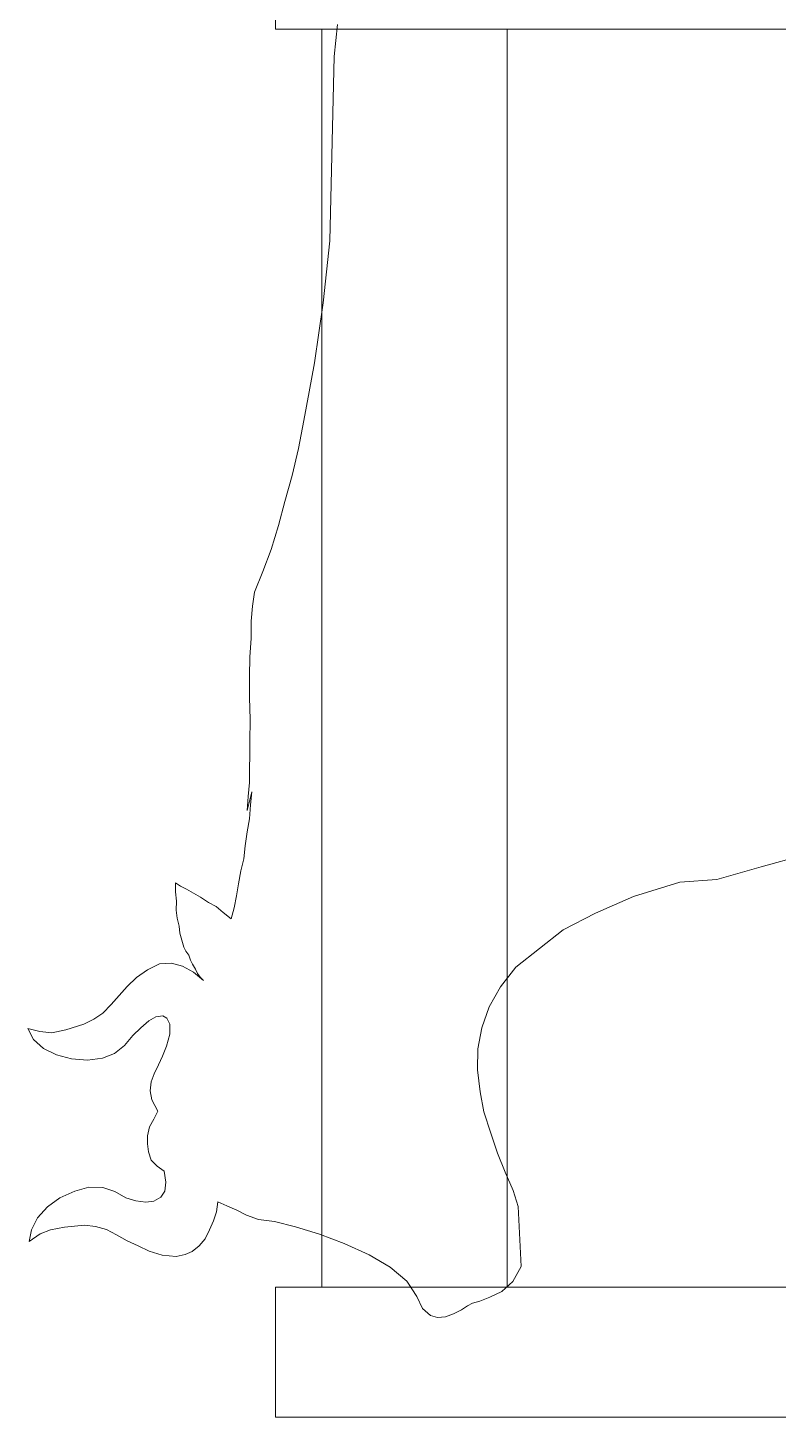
# Model space of a CAD drawing. Header units: millimetres. Extents: x 73 to 57768, y -40361 to 10065.
# Drawn here: x 16635.8 to 16716.7, y 3220.7 to 3370.4 of the extents above; entities that cross this region are included whole.
import ezdxf

# ---------------------------------------------------------------- set-up
doc = ezdxf.new("R2010")
doc.units = ezdxf.units.MM
doc.layers.add('pogled', color=7, linetype='Continuous', lineweight=5, true_color=0x8db1c3)

msp = doc.modelspace()

# ---------------------------------------------------------------- linework, layer by layer
at = {"layer": 'pogled'}
for p, q in [((16669.178, 3370.704), (16668.813, 3367.257)), ((16669.178, 3370.704), (16668.813, 3367.257)), ((16669.178, 3370.704), (16668.813, 3367.257)), ((16669.178, 3370.704), (16668.813, 3367.257)), ((16668.813, 3367.257), (16668.361, 3347.418)), ((16668.813, 3367.257), (16668.361, 3347.418)), ((16668.813, 3367.257), (16668.361, 3347.418)), ((16668.813, 3367.257), (16668.361, 3347.418)), ((16668.361, 3347.418), (16667.997, 3344.079)), ((16668.361, 3347.418), (16667.997, 3344.079)), ((16668.361, 3347.418), (16667.997, 3344.079)), ((16668.361, 3347.418), (16667.997, 3344.079)), ((16667.997, 3344.079), (16667.634, 3340.74)), ((16667.997, 3344.079), (16667.634, 3340.74)), ((16667.997, 3344.079), (16667.634, 3340.74)), ((16667.997, 3344.079), (16667.634, 3340.74)), ((16667.634, 3340.74), (16667.164, 3337.51)), ((16667.634, 3340.74), (16667.164, 3337.51)), ((16667.634, 3340.74), (16667.164, 3337.51)), ((16667.634, 3340.74), (16667.164, 3337.51)), ((16667.164, 3337.51), (16666.694, 3334.28)), ((16667.164, 3337.51), (16666.694, 3334.28)), ((16667.164, 3337.51), (16666.694, 3334.28)), ((16667.164, 3337.51), (16666.694, 3334.28)), ((16666.694, 3334.28), (16666.117, 3331.159)), ((16666.694, 3334.28), (16666.117, 3331.159)), ((16666.694, 3334.28), (16666.117, 3331.159)), ((16666.694, 3334.28), (16666.117, 3331.159)), ((16666.117, 3331.159), (16665.541, 3328.039)), ((16666.117, 3331.159), (16665.541, 3328.039)), ((16666.117, 3331.159), (16665.541, 3328.039)), ((16666.117, 3331.159), (16665.541, 3328.039)), ((16665.541, 3328.039), (16664.965, 3325.026)), ((16665.541, 3328.039), (16664.965, 3325.026)), ((16665.541, 3328.039), (16664.965, 3325.026)), ((16665.541, 3328.039), (16664.965, 3325.026)), ((16664.965, 3325.026), (16664.283, 3322.122)), ((16664.965, 3325.026), (16664.283, 3322.122)), ((16664.965, 3325.026), (16664.283, 3322.122)), ((16664.965, 3325.026), (16664.283, 3322.122)), ((16664.283, 3322.122), (16663.495, 3319.327)), ((16664.283, 3322.122), (16663.495, 3319.327)), ((16664.283, 3322.122), (16663.495, 3319.327)), ((16664.283, 3322.122), (16663.495, 3319.327)), ((16663.495, 3319.327), (16662.817, 3316.747)), ((16663.495, 3319.327), (16662.817, 3316.747)), ((16663.495, 3319.327), (16662.817, 3316.747)), ((16663.495, 3319.327), (16662.817, 3316.747)), ((16662.817, 3316.747), (16662.031, 3314.168)), ((16662.817, 3316.747), (16662.031, 3314.168)), ((16662.817, 3316.747), (16662.031, 3314.168)), ((16662.817, 3316.747), (16662.031, 3314.168)), ((16662.031, 3314.168), (16661.14, 3311.806)), ((16662.031, 3314.168), (16661.14, 3311.806)), ((16662.031, 3314.168), (16661.14, 3311.806)), ((16662.031, 3314.168), (16661.14, 3311.806)), ((16661.14, 3311.806), (16660.251, 3309.551)), ((16661.14, 3311.806), (16660.251, 3309.551)), ((16661.14, 3311.806), (16660.251, 3309.551)), ((16661.14, 3311.806), (16660.251, 3309.551)), ((16660.251, 3309.551), (16660.017, 3308.044)), ((16660.251, 3309.551), (16660.017, 3308.044)), ((16660.251, 3309.551), (16660.017, 3308.044)), ((16660.251, 3309.551), (16660.017, 3308.044)), ((16660.017, 3308.044), (16659.89, 3306.428)), ((16660.017, 3308.044), (16659.89, 3306.428)), ((16660.017, 3308.044), (16659.89, 3306.428)), ((16660.017, 3308.044), (16659.89, 3306.428)), ((16659.89, 3306.428), (16659.868, 3304.595)), ((16659.89, 3306.428), (16659.868, 3304.595)), ((16659.89, 3306.428), (16659.868, 3304.595)), ((16659.89, 3306.428), (16659.868, 3304.595)), ((16659.868, 3304.595), (16659.735, 3302.547)), ((16659.868, 3304.595), (16659.735, 3302.547)), ((16659.868, 3304.595), (16659.735, 3302.547)), ((16659.868, 3304.595), (16659.735, 3302.547)), ((16659.735, 3302.547), (16659.711, 3300.498)), ((16659.735, 3302.547), (16659.711, 3300.498)), ((16659.735, 3302.547), (16659.711, 3300.498)), ((16659.735, 3302.547), (16659.711, 3300.498)), ((16659.711, 3300.498), (16659.684, 3298.234)), ((16659.711, 3300.498), (16659.684, 3298.234)), ((16659.711, 3300.498), (16659.684, 3298.234)), ((16659.711, 3300.498), (16659.684, 3298.234)), ((16659.684, 3298.234), (16659.763, 3295.86)), ((16659.684, 3298.234), (16659.763, 3295.86)), ((16659.684, 3298.234), (16659.763, 3295.86)), ((16659.684, 3298.234), (16659.763, 3295.86)), ((16659.763, 3295.86), (16659.735, 3293.488)), ((16659.763, 3295.86), (16659.735, 3293.488)), ((16659.763, 3295.86), (16659.735, 3293.488)), ((16659.763, 3295.86), (16659.735, 3293.488)), ((16659.735, 3293.488), (16659.717, 3291.978)), ((16659.735, 3293.488), (16659.717, 3291.978)), ((16659.735, 3293.488), (16659.717, 3291.978)), ((16659.735, 3293.488), (16659.717, 3291.978)), ((16659.717, 3291.978), (16659.7, 3290.576)), ((16659.717, 3291.978), (16659.7, 3290.576)), ((16659.717, 3291.978), (16659.7, 3290.576)), ((16659.717, 3291.978), (16659.7, 3290.576)), ((16659.7, 3290.576), (16659.682, 3289.067)), ((16659.7, 3290.576), (16659.682, 3289.067)), ((16659.7, 3290.576), (16659.682, 3289.067)), ((16659.7, 3290.576), (16659.682, 3289.067)), ((16659.682, 3289.067), (16659.556, 3287.558)), ((16659.682, 3289.067), (16659.556, 3287.558)), ((16659.682, 3289.067), (16659.556, 3287.558)), ((16659.682, 3289.067), (16659.556, 3287.558)), ((16659.43, 3286.05), (16659.934, 3288.06)), ((16659.43, 3286.05), (16659.934, 3288.06)), ((16659.43, 3286.05), (16659.934, 3288.06)), ((16659.43, 3286.05), (16659.934, 3288.06)), ((16659.556, 3287.558), (16659.43, 3286.05)), ((16659.556, 3287.558), (16659.43, 3286.05)), ((16659.556, 3287.558), (16659.43, 3286.05)), ((16659.556, 3287.558), (16659.43, 3286.05)), ((16659.934, 3288.06), (16659.809, 3286.66)), ((16659.934, 3288.06), (16659.809, 3286.66)), ((16659.934, 3288.06), (16659.809, 3286.66)), ((16659.934, 3288.06), (16659.809, 3286.66)), ((16659.809, 3286.66), (16659.683, 3285.151)), ((16659.809, 3286.66), (16659.683, 3285.151)), ((16659.809, 3286.66), (16659.683, 3285.151)), ((16659.809, 3286.66), (16659.683, 3285.151)), ((16659.683, 3285.151), (16659.451, 3283.752)), ((16659.683, 3285.151), (16659.451, 3283.752)), ((16659.683, 3285.151), (16659.451, 3283.752)), ((16659.683, 3285.151), (16659.451, 3283.752)), ((16659.451, 3283.752), (16659.217, 3282.245)), ((16659.451, 3283.752), (16659.217, 3282.245)), ((16659.451, 3283.752), (16659.217, 3282.245)), ((16659.451, 3283.752), (16659.217, 3282.245)), ((16659.092, 3280.844), (16658.753, 3279.554)), ((16659.092, 3280.844), (16658.753, 3279.554)), ((16659.092, 3280.844), (16658.753, 3279.554)), ((16659.092, 3280.844), (16658.753, 3279.554)), ((16659.217, 3282.245), (16659.092, 3280.844)), ((16659.217, 3282.245), (16659.092, 3280.844)), ((16659.217, 3282.245), (16659.092, 3280.844)), ((16659.217, 3282.245), (16659.092, 3280.844)), ((16714.853, 3279.973), (16719.29, 3281.214)), ((16714.853, 3279.973), (16719.29, 3281.214)), ((16714.853, 3279.973), (16719.29, 3281.214)), ((16714.853, 3279.973), (16719.29, 3281.214)), ((16658.753, 3279.554), (16658.521, 3278.155)), ((16658.753, 3279.554), (16658.521, 3278.155)), ((16658.753, 3279.554), (16658.521, 3278.155)), ((16658.753, 3279.554), (16658.521, 3278.155)), ((16710.092, 3278.628), (16714.853, 3279.973)), ((16710.092, 3278.628), (16714.853, 3279.973)), ((16710.092, 3278.628), (16714.853, 3279.973)), ((16710.092, 3278.628), (16714.853, 3279.973)), ((16651.727, 3278.236), (16651.716, 3277.265)), ((16651.727, 3278.236), (16651.716, 3277.265)), ((16651.727, 3278.236), (16651.716, 3277.265)), ((16651.727, 3278.236), (16651.716, 3277.265)), ((16652.263, 3277.906), (16651.727, 3278.236)), ((16652.263, 3277.906), (16651.727, 3278.236)), ((16652.263, 3277.906), (16651.727, 3278.236)), ((16652.263, 3277.906), (16651.727, 3278.236)), ((16652.906, 3277.575), (16652.263, 3277.906)), ((16652.906, 3277.575), (16652.263, 3277.906)), ((16652.906, 3277.575), (16652.263, 3277.906)), ((16652.906, 3277.575), (16652.263, 3277.906)), ((16658.521, 3278.155), (16658.29, 3276.863)), ((16658.521, 3278.155), (16658.29, 3276.863)), ((16658.521, 3278.155), (16658.29, 3276.863)), ((16658.521, 3278.155), (16658.29, 3276.863)), ((16701.106, 3276.783), (16706.085, 3278.341)), ((16701.106, 3276.783), (16706.085, 3278.341)), ((16701.106, 3276.783), (16706.085, 3278.341)), ((16701.106, 3276.783), (16706.085, 3278.341)), ((16706.085, 3278.341), (16710.092, 3278.628)), ((16706.085, 3278.341), (16710.092, 3278.628)), ((16706.085, 3278.341), (16710.092, 3278.628)), ((16706.085, 3278.341), (16710.092, 3278.628)), ((16651.716, 3277.265), (16651.812, 3276.294)), ((16651.716, 3277.265), (16651.812, 3276.294)), ((16651.716, 3277.265), (16651.812, 3276.294)), ((16651.716, 3277.265), (16651.812, 3276.294)), ((16653.656, 3277.134), (16652.906, 3277.575)), ((16653.656, 3277.134), (16652.906, 3277.575)), ((16653.656, 3277.134), (16652.906, 3277.575)), ((16653.656, 3277.134), (16652.906, 3277.575)), ((16654.405, 3276.694), (16653.656, 3277.134)), ((16654.405, 3276.694), (16653.656, 3277.134)), ((16654.405, 3276.694), (16653.656, 3277.134)), ((16654.405, 3276.694), (16653.656, 3277.134)), ((16655.261, 3276.144), (16654.405, 3276.694)), ((16655.261, 3276.144), (16654.405, 3276.694)), ((16655.261, 3276.144), (16654.405, 3276.694)), ((16655.261, 3276.144), (16654.405, 3276.694)), ((16658.29, 3276.863), (16658.059, 3275.572)), ((16658.29, 3276.863), (16658.059, 3275.572)), ((16658.29, 3276.863), (16658.059, 3275.572)), ((16658.29, 3276.863), (16658.059, 3275.572)), ((16696.986, 3274.999), (16701.106, 3276.783)), ((16696.986, 3274.999), (16701.106, 3276.783)), ((16696.986, 3274.999), (16701.106, 3276.783)), ((16696.986, 3274.999), (16701.106, 3276.783)), ((16651.812, 3276.294), (16651.8, 3275.323)), ((16651.812, 3276.294), (16651.8, 3275.323)), ((16651.812, 3276.294), (16651.8, 3275.323)), ((16651.812, 3276.294), (16651.8, 3275.323)), ((16651.8, 3275.323), (16651.898, 3274.459)), ((16651.8, 3275.323), (16651.898, 3274.459)), ((16651.8, 3275.323), (16651.898, 3274.459)), ((16651.8, 3275.323), (16651.898, 3274.459)), ((16656.119, 3275.703), (16655.261, 3276.144)), ((16656.119, 3275.703), (16655.261, 3276.144)), ((16656.119, 3275.703), (16655.261, 3276.144)), ((16656.119, 3275.703), (16655.261, 3276.144)), ((16656.866, 3275.047), (16656.119, 3275.703)), ((16656.866, 3275.047), (16656.119, 3275.703)), ((16656.866, 3275.047), (16656.119, 3275.703)), ((16656.866, 3275.047), (16656.119, 3275.703)), ((16657.721, 3274.389), (16656.866, 3275.047)), ((16657.721, 3274.389), (16656.866, 3275.047)), ((16657.721, 3274.389), (16656.866, 3275.047)), ((16657.721, 3274.389), (16656.866, 3275.047)), ((16658.059, 3275.572), (16657.721, 3274.389)), ((16658.059, 3275.572), (16657.721, 3274.389)), ((16658.059, 3275.572), (16657.721, 3274.389)), ((16658.059, 3275.572), (16657.721, 3274.389)), ((16693.513, 3273.207), (16696.986, 3274.999)), ((16693.513, 3273.207), (16696.986, 3274.999)), ((16693.513, 3273.207), (16696.986, 3274.999)), ((16693.513, 3273.207), (16696.986, 3274.999)), ((16651.898, 3274.459), (16652.103, 3273.594)), ((16651.898, 3274.459), (16652.103, 3273.594)), ((16651.898, 3274.459), (16652.103, 3273.594)), ((16651.898, 3274.459), (16652.103, 3273.594)), ((16652.103, 3273.594), (16652.202, 3272.838)), ((16652.103, 3273.594), (16652.202, 3272.838)), ((16652.103, 3273.594), (16652.202, 3272.838)), ((16652.103, 3273.594), (16652.202, 3272.838)), ((16652.202, 3272.838), (16652.409, 3272.08)), ((16652.202, 3272.838), (16652.409, 3272.08)), ((16652.202, 3272.838), (16652.409, 3272.08)), ((16652.202, 3272.838), (16652.409, 3272.08)), ((16652.409, 3272.08), (16652.615, 3271.323)), ((16652.409, 3272.08), (16652.615, 3271.323)), ((16652.409, 3272.08), (16652.615, 3271.323)), ((16652.409, 3272.08), (16652.615, 3271.323)), ((16693.513, 3273.207), (16688.396, 3269.17)), ((16693.513, 3273.207), (16688.396, 3269.17)), ((16693.513, 3273.207), (16688.396, 3269.17)), ((16693.513, 3273.207), (16688.396, 3269.17)), ((16652.615, 3271.323), (16652.826, 3270.889)), ((16652.615, 3271.323), (16652.826, 3270.889)), ((16652.615, 3271.323), (16652.826, 3270.889)), ((16652.615, 3271.323), (16652.826, 3270.889)), ((16652.826, 3270.889), (16653.144, 3270.454)), ((16652.826, 3270.889), (16653.144, 3270.454)), ((16652.826, 3270.889), (16653.144, 3270.454)), ((16652.826, 3270.889), (16653.144, 3270.454)), ((16653.144, 3270.454), (16653.354, 3269.912)), ((16653.144, 3270.454), (16653.354, 3269.912)), ((16653.144, 3270.454), (16653.354, 3269.912)), ((16653.144, 3270.454), (16653.354, 3269.912)), ((16648.704, 3268.889), (16647.507, 3268.041)), ((16648.704, 3268.889), (16647.507, 3268.041)), ((16648.704, 3268.889), (16647.507, 3268.041)), ((16648.704, 3268.889), (16647.507, 3268.041)), ((16650.005, 3269.521), (16648.704, 3268.889)), ((16650.005, 3269.521), (16648.704, 3268.889)), ((16650.005, 3269.521), (16648.704, 3268.889)), ((16650.005, 3269.521), (16648.704, 3268.889)), ((16651.301, 3269.613), (16650.005, 3269.521)), ((16651.301, 3269.613), (16650.005, 3269.521)), ((16651.301, 3269.613), (16650.005, 3269.521)), ((16651.301, 3269.613), (16650.005, 3269.521)), ((16652.483, 3269.275), (16651.301, 3269.613)), ((16652.483, 3269.275), (16651.301, 3269.613)), ((16652.483, 3269.275), (16651.301, 3269.613)), ((16652.483, 3269.275), (16651.301, 3269.613)), ((16653.662, 3268.614), (16652.483, 3269.275)), ((16653.662, 3268.614), (16652.483, 3269.275)), ((16653.662, 3268.614), (16652.483, 3269.275)), ((16653.662, 3268.614), (16652.483, 3269.275)), ((16653.354, 3269.912), (16653.564, 3269.478)), ((16653.354, 3269.912), (16653.564, 3269.478)), ((16653.354, 3269.912), (16653.564, 3269.478)), ((16653.354, 3269.912), (16653.564, 3269.478)), ((16653.564, 3269.478), (16653.881, 3268.935)), ((16653.564, 3269.478), (16653.881, 3268.935)), ((16653.564, 3269.478), (16653.881, 3268.935)), ((16653.564, 3269.478), (16653.881, 3268.935)), ((16653.881, 3268.935), (16654.092, 3268.501)), ((16653.881, 3268.935), (16654.092, 3268.501)), ((16653.881, 3268.935), (16654.092, 3268.501)), ((16653.881, 3268.935), (16654.092, 3268.501)), ((16686.753, 3267.032), (16688.396, 3269.17)), ((16686.753, 3267.032), (16688.396, 3269.17)), ((16686.753, 3267.032), (16688.396, 3269.17)), ((16686.753, 3267.032), (16688.396, 3269.17)), ((16647.507, 3268.041), (16646.525, 3267.082)), ((16647.507, 3268.041), (16646.525, 3267.082)), ((16647.507, 3268.041), (16646.525, 3267.082)), ((16647.507, 3268.041), (16646.525, 3267.082)), ((16654.73, 3267.738), (16653.662, 3268.614)), ((16654.73, 3267.738), (16653.662, 3268.614)), ((16654.73, 3267.738), (16653.662, 3268.614)), ((16654.73, 3267.738), (16653.662, 3268.614)), ((16654.092, 3268.501), (16654.41, 3268.066)), ((16654.092, 3268.501), (16654.41, 3268.066)), ((16654.092, 3268.501), (16654.41, 3268.066)), ((16654.092, 3268.501), (16654.41, 3268.066)), ((16654.41, 3268.066), (16654.73, 3267.738)), ((16654.41, 3268.066), (16654.73, 3267.738)), ((16654.41, 3268.066), (16654.73, 3267.738)), ((16654.41, 3268.066), (16654.73, 3267.738)), ((16645.651, 3266.121), (16644.777, 3265.161)), ((16645.651, 3266.121), (16644.777, 3265.161)), ((16645.651, 3266.121), (16644.777, 3265.161)), ((16645.651, 3266.121), (16644.777, 3265.161)), ((16646.525, 3267.082), (16645.651, 3266.121)), ((16646.525, 3267.082), (16645.651, 3266.121)), ((16646.525, 3267.082), (16645.651, 3266.121)), ((16646.525, 3267.082), (16645.651, 3266.121)), ((16685.541, 3264.89), (16686.753, 3267.032)), ((16685.541, 3264.89), (16686.753, 3267.032)), ((16685.541, 3264.89), (16686.753, 3267.032)), ((16685.541, 3264.89), (16686.753, 3267.032)), ((16644.777, 3265.161), (16643.902, 3264.201)), ((16644.777, 3265.161), (16643.902, 3264.201)), ((16644.777, 3265.161), (16643.902, 3264.201)), ((16644.777, 3265.161), (16643.902, 3264.201)), ((16684.759, 3262.634), (16685.541, 3264.89)), ((16684.759, 3262.634), (16685.541, 3264.89)), ((16684.759, 3262.634), (16685.541, 3264.89)), ((16684.759, 3262.634), (16685.541, 3264.89)), ((16641.839, 3263.039), (16639.89, 3262.415)), ((16641.839, 3263.039), (16639.89, 3262.415)), ((16641.839, 3263.039), (16639.89, 3262.415)), ((16641.839, 3263.039), (16639.89, 3262.415)), ((16642.924, 3263.566), (16641.839, 3263.039)), ((16642.924, 3263.566), (16641.839, 3263.039)), ((16642.924, 3263.566), (16641.839, 3263.039)), ((16642.924, 3263.566), (16641.839, 3263.039)), ((16643.902, 3264.201), (16642.924, 3263.566)), ((16643.902, 3264.201), (16642.924, 3263.566)), ((16643.902, 3264.201), (16642.924, 3263.566)), ((16643.902, 3264.201), (16642.924, 3263.566)), ((16647.982, 3262.642), (16648.854, 3263.387)), ((16647.982, 3262.642), (16648.854, 3263.387)), ((16647.982, 3262.642), (16648.854, 3263.387)), ((16647.982, 3262.642), (16648.854, 3263.387)), ((16648.854, 3263.387), (16649.614, 3263.809)), ((16648.854, 3263.387), (16649.614, 3263.809)), ((16648.854, 3263.387), (16649.614, 3263.809)), ((16648.854, 3263.387), (16649.614, 3263.809)), ((16649.614, 3263.809), (16650.37, 3263.908)), ((16649.614, 3263.809), (16650.37, 3263.908)), ((16649.614, 3263.809), (16650.37, 3263.908)), ((16649.614, 3263.809), (16650.37, 3263.908)), ((16650.37, 3263.908), (16650.799, 3263.687)), ((16650.37, 3263.908), (16650.799, 3263.687)), ((16650.37, 3263.908), (16650.799, 3263.687)), ((16650.37, 3263.908), (16650.799, 3263.687)), ((16650.799, 3263.687), (16651.114, 3263.036)), ((16650.799, 3263.687), (16651.114, 3263.036)), ((16650.799, 3263.687), (16651.114, 3263.036)), ((16650.799, 3263.687), (16651.114, 3263.036)), ((16651.114, 3263.036), (16651.101, 3261.958)), ((16651.114, 3263.036), (16651.101, 3261.958)), ((16651.114, 3263.036), (16651.101, 3261.958)), ((16651.114, 3263.036), (16651.101, 3261.958)), ((16637.084, 3262.233), (16635.794, 3262.572)), ((16635.794, 3262.572), (16636.427, 3261.378)), ((16635.794, 3262.572), (16636.427, 3261.378)), ((16637.084, 3262.233), (16635.794, 3262.572)), ((16637.084, 3262.233), (16635.794, 3262.572)), ((16635.794, 3262.572), (16636.427, 3261.378)), ((16635.794, 3262.572), (16636.427, 3261.378)), ((16637.084, 3262.233), (16635.794, 3262.572)), ((16636.427, 3261.378), (16637.494, 3260.395)), ((16636.427, 3261.378), (16637.494, 3260.395)), ((16636.427, 3261.378), (16637.494, 3260.395)), ((16636.427, 3261.378), (16637.494, 3260.395)), ((16638.377, 3262.11), (16637.084, 3262.233)), ((16638.377, 3262.11), (16637.084, 3262.233)), ((16638.377, 3262.11), (16637.084, 3262.233)), ((16638.377, 3262.11), (16637.084, 3262.233)), ((16639.89, 3262.415), (16638.377, 3262.11)), ((16639.89, 3262.415), (16638.377, 3262.11)), ((16639.89, 3262.415), (16638.377, 3262.11)), ((16639.89, 3262.415), (16638.377, 3262.11)), ((16646.233, 3260.722), (16647.109, 3261.79)), ((16646.233, 3260.722), (16647.109, 3261.79)), ((16646.233, 3260.722), (16647.109, 3261.79)), ((16646.233, 3260.722), (16647.109, 3261.79)), ((16647.109, 3261.79), (16647.982, 3262.642)), ((16647.109, 3261.79), (16647.982, 3262.642)), ((16647.109, 3261.79), (16647.982, 3262.642)), ((16647.109, 3261.79), (16647.982, 3262.642)), ((16651.101, 3261.958), (16650.762, 3260.668)), ((16651.101, 3261.958), (16650.762, 3260.668)), ((16651.101, 3261.958), (16650.762, 3260.668)), ((16651.101, 3261.958), (16650.762, 3260.668)), ((16684.301, 3260.375), (16684.759, 3262.634)), ((16684.301, 3260.375), (16684.759, 3262.634)), ((16684.301, 3260.375), (16684.759, 3262.634)), ((16684.301, 3260.375), (16684.759, 3262.634)), ((16637.494, 3260.395), (16638.888, 3259.731)), ((16637.494, 3260.395), (16638.888, 3259.731)), ((16637.494, 3260.395), (16638.888, 3259.731)), ((16637.494, 3260.395), (16638.888, 3259.731)), ((16643.844, 3259.348), (16645.145, 3259.872)), ((16643.844, 3259.348), (16645.145, 3259.872)), ((16643.844, 3259.348), (16645.145, 3259.872)), ((16643.844, 3259.348), (16645.145, 3259.872)), ((16645.145, 3259.872), (16646.233, 3260.722)), ((16645.145, 3259.872), (16646.233, 3260.722)), ((16645.145, 3259.872), (16646.233, 3260.722)), ((16645.145, 3259.872), (16646.233, 3260.722)), ((16650.762, 3260.668), (16650.318, 3259.595)), ((16650.762, 3260.668), (16650.318, 3259.595)), ((16650.762, 3260.668), (16650.318, 3259.595)), ((16650.762, 3260.668), (16650.318, 3259.595)), ((16684.273, 3258.11), (16684.301, 3260.375)), ((16684.273, 3258.11), (16684.301, 3260.375)), ((16684.273, 3258.11), (16684.301, 3260.375)), ((16684.273, 3258.11), (16684.301, 3260.375)), ((16638.888, 3259.731), (16640.5, 3259.281)), ((16638.888, 3259.731), (16640.5, 3259.281)), ((16638.888, 3259.731), (16640.5, 3259.281)), ((16638.888, 3259.731), (16640.5, 3259.281)), ((16640.5, 3259.281), (16642.224, 3259.152)), ((16640.5, 3259.281), (16642.224, 3259.152)), ((16640.5, 3259.281), (16642.224, 3259.152)), ((16640.5, 3259.281), (16642.224, 3259.152)), ((16642.224, 3259.152), (16643.844, 3259.348)), ((16642.224, 3259.152), (16643.844, 3259.348)), ((16642.224, 3259.152), (16643.844, 3259.348)), ((16642.224, 3259.152), (16643.844, 3259.348)), ((16649.875, 3258.629), (16649.432, 3257.664)), ((16649.875, 3258.629), (16649.432, 3257.664)), ((16649.875, 3258.629), (16649.432, 3257.664)), ((16649.875, 3258.629), (16649.432, 3257.664)), ((16650.318, 3259.595), (16649.875, 3258.629)), ((16650.318, 3259.595), (16649.875, 3258.629)), ((16650.318, 3259.595), (16649.875, 3258.629)), ((16650.318, 3259.595), (16649.875, 3258.629)), ((16649.432, 3257.664), (16649.099, 3256.805)), ((16649.432, 3257.664), (16649.099, 3256.805)), ((16649.432, 3257.664), (16649.099, 3256.805)), ((16649.432, 3257.664), (16649.099, 3256.805)), ((16684.569, 3255.734), (16684.273, 3258.11)), ((16684.569, 3255.734), (16684.273, 3258.11)), ((16684.569, 3255.734), (16684.273, 3258.11)), ((16684.569, 3255.734), (16684.273, 3258.11)), ((16649.099, 3256.805), (16648.979, 3255.836)), ((16649.099, 3256.805), (16648.979, 3255.836)), ((16649.099, 3256.805), (16648.979, 3255.836)), ((16649.099, 3256.805), (16648.979, 3255.836)), ((16648.979, 3255.836), (16649.183, 3254.863)), ((16648.979, 3255.836), (16649.183, 3254.863)), ((16648.979, 3255.836), (16649.183, 3254.863)), ((16648.979, 3255.836), (16649.183, 3254.863)), ((16684.974, 3253.572), (16684.569, 3255.734)), ((16684.974, 3253.572), (16684.569, 3255.734)), ((16684.974, 3253.572), (16684.569, 3255.734)), ((16684.974, 3253.572), (16684.569, 3255.734)), ((16649.183, 3254.863), (16649.816, 3253.669)), ((16649.183, 3254.863), (16649.816, 3253.669)), ((16649.183, 3254.863), (16649.816, 3253.669)), ((16649.183, 3254.863), (16649.816, 3253.669)), ((16649.374, 3252.811), (16648.933, 3251.954)), ((16649.374, 3252.811), (16648.933, 3251.954)), ((16649.374, 3252.811), (16648.933, 3251.954)), ((16649.374, 3252.811), (16648.933, 3251.954)), ((16649.816, 3253.669), (16649.374, 3252.811)), ((16649.816, 3253.669), (16649.374, 3252.811)), ((16649.816, 3253.669), (16649.374, 3252.811)), ((16649.816, 3253.669), (16649.374, 3252.811)), ((16685.702, 3251.298), (16684.974, 3253.572)), ((16685.702, 3251.298), (16684.974, 3253.572)), ((16685.702, 3251.298), (16684.974, 3253.572)), ((16685.702, 3251.298), (16684.974, 3253.572)), ((16648.705, 3250.986), (16648.695, 3250.123)), ((16648.705, 3250.986), (16648.695, 3250.123)), ((16648.705, 3250.986), (16648.695, 3250.123)), ((16648.705, 3250.986), (16648.695, 3250.123)), ((16648.933, 3251.954), (16648.705, 3250.986)), ((16648.933, 3251.954), (16648.705, 3250.986)), ((16648.933, 3251.954), (16648.705, 3250.986)), ((16648.933, 3251.954), (16648.705, 3250.986)), ((16686.431, 3249.133), (16685.702, 3251.298)), ((16686.431, 3249.133), (16685.702, 3251.298)), ((16686.431, 3249.133), (16685.702, 3251.298)), ((16686.431, 3249.133), (16685.702, 3251.298)), ((16648.695, 3250.123), (16648.793, 3249.259)), ((16648.695, 3250.123), (16648.793, 3249.259)), ((16648.695, 3250.123), (16648.793, 3249.259)), ((16648.695, 3250.123), (16648.793, 3249.259)), ((16648.793, 3249.259), (16649.106, 3248.393)), ((16648.793, 3249.259), (16649.106, 3248.393)), ((16648.793, 3249.259), (16649.106, 3248.393)), ((16648.793, 3249.259), (16649.106, 3248.393)), ((16649.106, 3248.393), (16649.745, 3247.738)), ((16649.106, 3248.393), (16649.745, 3247.738)), ((16649.106, 3248.393), (16649.745, 3247.738)), ((16649.106, 3248.393), (16649.745, 3247.738)), ((16687.269, 3247.074), (16686.431, 3249.133)), ((16687.269, 3247.074), (16686.431, 3249.133)), ((16687.269, 3247.074), (16686.431, 3249.133)), ((16687.269, 3247.074), (16686.431, 3249.133)), ((16649.745, 3247.738), (16650.493, 3247.19)), ((16649.745, 3247.738), (16650.493, 3247.19)), ((16649.745, 3247.738), (16650.493, 3247.19)), ((16649.745, 3247.738), (16650.493, 3247.19)), ((16650.493, 3247.19), (16650.695, 3246.001)), ((16650.493, 3247.19), (16650.695, 3246.001)), ((16650.493, 3247.19), (16650.695, 3246.001)), ((16650.493, 3247.19), (16650.695, 3246.001)), ((16688.109, 3245.122), (16687.269, 3247.074)), ((16688.109, 3245.122), (16687.269, 3247.074)), ((16688.109, 3245.122), (16687.269, 3247.074)), ((16688.109, 3245.122), (16687.269, 3247.074)), ((16640.869, 3245.04), (16639.243, 3244.304)), ((16640.869, 3245.04), (16639.243, 3244.304)), ((16640.869, 3245.04), (16639.243, 3244.304)), ((16640.869, 3245.04), (16639.243, 3244.304)), ((16642.384, 3245.453), (16640.869, 3245.04)), ((16642.384, 3245.453), (16640.869, 3245.04)), ((16642.384, 3245.453), (16640.869, 3245.04)), ((16642.384, 3245.453), (16640.869, 3245.04)), ((16643.894, 3245.435), (16642.384, 3245.453)), ((16643.894, 3245.435), (16642.384, 3245.453)), ((16643.894, 3245.435), (16642.384, 3245.453)), ((16643.894, 3245.435), (16642.384, 3245.453)), ((16645.182, 3244.988), (16643.894, 3245.435)), ((16645.182, 3244.988), (16643.894, 3245.435)), ((16645.182, 3244.988), (16643.894, 3245.435)), ((16645.182, 3244.988), (16643.894, 3245.435)), ((16646.361, 3244.327), (16645.182, 3244.988)), ((16646.361, 3244.327), (16645.182, 3244.988)), ((16646.361, 3244.327), (16645.182, 3244.988)), ((16646.361, 3244.327), (16645.182, 3244.988)), ((16650.576, 3245.032), (16650.136, 3244.39)), ((16650.576, 3245.032), (16650.136, 3244.39)), ((16650.576, 3245.032), (16650.136, 3244.39)), ((16650.576, 3245.032), (16650.136, 3244.39)), ((16650.695, 3246.001), (16650.576, 3245.032)), ((16650.695, 3246.001), (16650.576, 3245.032)), ((16650.695, 3246.001), (16650.576, 3245.032)), ((16650.695, 3246.001), (16650.576, 3245.032)), ((16688.681, 3243.39), (16688.109, 3245.122)), ((16688.681, 3243.39), (16688.109, 3245.122)), ((16688.681, 3243.39), (16688.109, 3245.122)), ((16688.681, 3243.39), (16688.109, 3245.122)), ((16639.243, 3244.304), (16637.937, 3243.349)), ((16639.243, 3244.304), (16637.937, 3243.349)), ((16639.243, 3244.304), (16637.937, 3243.349)), ((16639.243, 3244.304), (16637.937, 3243.349)), ((16647.435, 3243.991), (16646.361, 3244.327)), ((16647.435, 3243.991), (16646.361, 3244.327)), ((16647.435, 3243.991), (16646.361, 3244.327)), ((16647.435, 3243.991), (16646.361, 3244.327)), ((16648.512, 3243.87), (16647.435, 3243.991)), ((16648.512, 3243.87), (16647.435, 3243.991)), ((16648.512, 3243.87), (16647.435, 3243.991)), ((16648.512, 3243.87), (16647.435, 3243.991)), ((16649.376, 3243.967), (16648.512, 3243.87)), ((16649.376, 3243.967), (16648.512, 3243.87)), ((16649.376, 3243.967), (16648.512, 3243.87)), ((16649.376, 3243.967), (16648.512, 3243.87)), ((16650.136, 3244.39), (16649.376, 3243.967)), ((16650.136, 3244.39), (16649.376, 3243.967)), ((16650.136, 3244.39), (16649.376, 3243.967)), ((16650.136, 3244.39), (16649.376, 3243.967)), ((16656.157, 3242.808), (16656.278, 3243.885)), ((16656.157, 3242.808), (16656.278, 3243.885)), ((16656.157, 3242.808), (16656.278, 3243.885)), ((16656.157, 3242.808), (16656.278, 3243.885)), ((16656.278, 3243.885), (16657.243, 3243.442)), ((16656.278, 3243.885), (16657.243, 3243.442)), ((16656.278, 3243.885), (16657.243, 3243.442)), ((16656.278, 3243.885), (16657.243, 3243.442)), ((16657.243, 3243.442), (16658.316, 3242.998)), ((16657.243, 3243.442), (16658.316, 3242.998)), ((16657.243, 3243.442), (16658.316, 3242.998)), ((16657.243, 3243.442), (16658.316, 3242.998)), ((16688.681, 3243.39), (16688.981, 3236.915)), ((16688.681, 3243.39), (16688.981, 3236.915)), ((16688.681, 3243.39), (16688.981, 3236.915)), ((16688.681, 3243.39), (16688.981, 3236.915)), ((16636.844, 3242.176), (16636.182, 3240.89)), ((16636.844, 3242.176), (16636.182, 3240.89)), ((16636.844, 3242.176), (16636.182, 3240.89)), ((16636.844, 3242.176), (16636.182, 3240.89)), ((16637.937, 3243.349), (16636.844, 3242.176)), ((16637.937, 3243.349), (16636.844, 3242.176)), ((16637.937, 3243.349), (16636.844, 3242.176)), ((16637.937, 3243.349), (16636.844, 3242.176)), ((16655.822, 3241.841), (16656.157, 3242.808)), ((16655.822, 3241.841), (16656.157, 3242.808)), ((16655.822, 3241.841), (16656.157, 3242.808)), ((16655.822, 3241.841), (16656.157, 3242.808)), ((16658.316, 3242.998), (16659.388, 3242.446)), ((16658.316, 3242.998), (16659.388, 3242.446)), ((16658.316, 3242.998), (16659.388, 3242.446)), ((16658.316, 3242.998), (16659.388, 3242.446)), ((16659.388, 3242.446), (16660.677, 3241.999)), ((16659.388, 3242.446), (16660.677, 3241.999)), ((16659.388, 3242.446), (16660.677, 3241.999)), ((16659.388, 3242.446), (16660.677, 3241.999)), ((16660.677, 3241.999), (16662.4, 3241.763)), ((16660.677, 3241.999), (16662.4, 3241.763)), ((16660.677, 3241.999), (16662.4, 3241.763)), ((16660.677, 3241.999), (16662.4, 3241.763)), ((16636.182, 3240.89), (16635.951, 3239.598)), ((16636.182, 3240.89), (16635.951, 3239.598)), ((16636.182, 3240.89), (16635.951, 3239.598)), ((16636.182, 3240.89), (16635.951, 3239.598)), ((16635.951, 3239.598), (16637.147, 3240.447)), ((16635.951, 3239.598), (16637.147, 3240.447)), ((16635.951, 3239.598), (16637.147, 3240.447)), ((16635.951, 3239.598), (16637.147, 3240.447)), ((16637.147, 3240.447), (16638.231, 3240.865)), ((16637.147, 3240.447), (16638.231, 3240.865)), ((16637.147, 3240.447), (16638.231, 3240.865)), ((16637.147, 3240.447), (16638.231, 3240.865)), ((16638.231, 3240.865), (16639.744, 3241.171)), ((16638.231, 3240.865), (16639.744, 3241.171)), ((16638.231, 3240.865), (16639.744, 3241.171)), ((16638.231, 3240.865), (16639.744, 3241.171)), ((16639.744, 3241.171), (16641.904, 3241.36)), ((16639.744, 3241.171), (16641.904, 3241.36)), ((16639.744, 3241.171), (16641.904, 3241.36)), ((16639.744, 3241.171), (16641.904, 3241.36)), ((16641.904, 3241.36), (16643.088, 3241.238)), ((16641.904, 3241.36), (16643.088, 3241.238)), ((16641.904, 3241.36), (16643.088, 3241.238)), ((16641.904, 3241.36), (16643.088, 3241.238)), ((16643.088, 3241.238), (16644.271, 3240.901)), ((16643.088, 3241.238), (16644.271, 3240.901)), ((16643.088, 3241.238), (16644.271, 3240.901)), ((16643.088, 3241.238), (16644.271, 3240.901)), ((16644.271, 3240.901), (16645.343, 3240.349)), ((16644.271, 3240.901), (16645.343, 3240.349)), ((16644.271, 3240.901), (16645.343, 3240.349)), ((16644.271, 3240.901), (16645.343, 3240.349)), ((16654.936, 3239.91), (16655.379, 3240.876)), ((16654.936, 3239.91), (16655.379, 3240.876)), ((16654.936, 3239.91), (16655.379, 3240.876)), ((16654.936, 3239.91), (16655.379, 3240.876)), ((16655.379, 3240.876), (16655.822, 3241.841)), ((16655.379, 3240.876), (16655.822, 3241.841)), ((16655.379, 3240.876), (16655.822, 3241.841)), ((16655.379, 3240.876), (16655.822, 3241.841)), ((16662.4, 3241.763), (16664.658, 3241.196)), ((16662.4, 3241.763), (16664.658, 3241.196)), ((16662.4, 3241.763), (16664.658, 3241.196)), ((16662.4, 3241.763), (16664.658, 3241.196)), ((16664.658, 3241.196), (16667.237, 3240.411)), ((16664.658, 3241.196), (16667.237, 3240.411)), ((16664.658, 3241.196), (16667.237, 3240.411)), ((16664.658, 3241.196), (16667.237, 3240.411)), ((16667.237, 3240.411), (16669.921, 3239.408)), ((16667.237, 3240.411), (16669.921, 3239.408)), ((16667.237, 3240.411), (16669.921, 3239.408)), ((16667.237, 3240.411), (16669.921, 3239.408)), ((16645.343, 3240.349), (16646.521, 3239.688)), ((16645.343, 3240.349), (16646.521, 3239.688)), ((16645.343, 3240.349), (16646.521, 3239.688)), ((16645.343, 3240.349), (16646.521, 3239.688)), ((16646.521, 3239.688), (16647.701, 3239.134)), ((16646.521, 3239.688), (16647.701, 3239.134)), ((16646.521, 3239.688), (16647.701, 3239.134)), ((16646.521, 3239.688), (16647.701, 3239.134)), ((16647.701, 3239.134), (16648.881, 3238.581)), ((16647.701, 3239.134), (16648.881, 3238.581)), ((16647.701, 3239.134), (16648.881, 3238.581)), ((16647.701, 3239.134), (16648.881, 3238.581)), ((16653.518, 3238.525), (16654.28, 3239.163)), ((16653.518, 3238.525), (16654.28, 3239.163)), ((16653.518, 3238.525), (16654.28, 3239.163)), ((16653.518, 3238.525), (16654.28, 3239.163)), ((16654.28, 3239.163), (16654.936, 3239.91)), ((16654.28, 3239.163), (16654.936, 3239.91)), ((16654.28, 3239.163), (16654.936, 3239.91)), ((16654.28, 3239.163), (16654.936, 3239.91)), ((16669.921, 3239.408), (16672.603, 3238.189)), ((16669.921, 3239.408), (16672.603, 3238.189)), ((16669.921, 3239.408), (16672.603, 3238.189)), ((16669.921, 3239.408), (16672.603, 3238.189)), ((16648.881, 3238.581), (16650.277, 3238.133)), ((16648.881, 3238.581), (16650.277, 3238.133)), ((16648.881, 3238.581), (16650.277, 3238.133)), ((16648.881, 3238.581), (16650.277, 3238.133)), ((16650.277, 3238.133), (16651.786, 3238.007)), ((16650.277, 3238.133), (16651.786, 3238.007)), ((16650.277, 3238.133), (16651.786, 3238.007)), ((16650.277, 3238.133), (16651.786, 3238.007)), ((16651.786, 3238.007), (16652.759, 3238.211)), ((16651.786, 3238.007), (16652.759, 3238.211)), ((16651.786, 3238.007), (16652.759, 3238.211)), ((16651.786, 3238.007), (16652.759, 3238.211)), ((16652.759, 3238.211), (16653.518, 3238.525)), ((16652.759, 3238.211), (16653.518, 3238.525)), ((16652.759, 3238.211), (16653.518, 3238.525)), ((16652.759, 3238.211), (16653.518, 3238.525)), ((16672.603, 3238.189), (16674.852, 3236.868)), ((16672.603, 3238.189), (16674.852, 3236.868)), ((16672.603, 3238.189), (16674.852, 3236.868)), ((16672.603, 3238.189), (16674.852, 3236.868)), ((16674.852, 3236.868), (16676.667, 3235.337)), ((16674.852, 3236.868), (16676.667, 3235.337)), ((16674.852, 3236.868), (16676.667, 3235.337)), ((16674.852, 3236.868), (16676.667, 3235.337)), ((16688.099, 3235.308), (16688.981, 3236.915)), ((16688.099, 3235.308), (16688.981, 3236.915)), ((16688.099, 3235.308), (16688.981, 3236.915)), ((16688.099, 3235.308), (16688.981, 3236.915)), ((16676.667, 3235.337), (16677.726, 3233.706)), ((16676.667, 3235.337), (16677.726, 3233.706)), ((16676.667, 3235.337), (16677.726, 3233.706)), ((16676.667, 3235.337), (16677.089, 3234.688)), ((16686.9, 3234.244), (16688.099, 3235.308)), ((16686.9, 3234.244), (16688.099, 3235.308)), ((16686.9, 3234.244), (16688.099, 3235.308)), ((16686.9, 3234.244), (16688.099, 3235.308)), ((16677.726, 3233.706), (16678.358, 3232.405)), ((16677.726, 3233.706), (16678.358, 3232.405)), ((16677.726, 3233.706), (16678.358, 3232.405)), ((16677.726, 3233.706), (16678.358, 3232.405)), ((16683.214, 3232.67), (16683.757, 3232.987)), ((16683.214, 3232.67), (16683.757, 3232.987)), ((16683.214, 3232.67), (16683.757, 3232.987)), ((16683.214, 3232.67), (16683.757, 3232.987)), ((16683.757, 3232.987), (16684.515, 3233.194)), ((16683.757, 3232.987), (16684.515, 3233.194)), ((16683.757, 3232.987), (16684.515, 3233.194)), ((16683.757, 3232.987), (16684.515, 3233.194)), ((16684.515, 3233.194), (16685.598, 3233.612)), ((16684.515, 3233.194), (16685.598, 3233.612)), ((16684.515, 3233.194), (16685.598, 3233.612)), ((16684.515, 3233.194), (16685.598, 3233.612)), ((16685.598, 3233.612), (16686.9, 3234.244)), ((16685.598, 3233.612), (16686.9, 3234.244)), ((16685.598, 3233.612), (16686.9, 3234.244)), ((16685.598, 3233.612), (16686.9, 3234.244)), ((16678.358, 3232.405), (16679.212, 3231.639)), ((16678.358, 3232.405), (16679.212, 3231.639)), ((16678.358, 3232.405), (16679.212, 3231.639)), ((16678.358, 3232.405), (16679.212, 3231.639)), ((16679.212, 3231.639), (16679.964, 3231.415)), ((16679.212, 3231.639), (16679.964, 3231.415)), ((16679.212, 3231.639), (16679.964, 3231.415)), ((16679.212, 3231.639), (16679.964, 3231.415)), ((16679.964, 3231.415), (16680.828, 3231.512)), ((16679.964, 3231.415), (16680.828, 3231.512)), ((16679.964, 3231.415), (16680.828, 3231.512)), ((16679.964, 3231.415), (16680.828, 3231.512)), ((16680.828, 3231.512), (16681.694, 3231.825)), ((16680.828, 3231.512), (16681.694, 3231.825)), ((16680.828, 3231.512), (16681.694, 3231.825)), ((16680.828, 3231.512), (16681.694, 3231.825)), ((16681.694, 3231.825), (16682.562, 3232.246)), ((16681.694, 3231.825), (16682.562, 3232.246)), ((16681.694, 3231.825), (16682.562, 3232.246)), ((16681.694, 3231.825), (16682.562, 3232.246)), ((16682.562, 3232.246), (16683.214, 3232.67)), ((16682.562, 3232.246), (16683.214, 3232.67)), ((16682.562, 3232.246), (16683.214, 3232.67)), ((16682.562, 3232.246), (16683.214, 3232.67))]:
    msp.add_line(p, q, dxfattribs=at)
for points in [[(16662.485, 3370.202), (16662.485, 3384.202)], [(16797.485, 3370.202), (16662.485, 3370.202)], [(16667.485, 3234.688), (16667.485, 3370.202)], [(16687.485, 3234.688), (16687.485, 3370.202)], [(16797.485, 3234.688), (16662.485, 3234.688)], [(16662.485, 3220.688), (16662.485, 3234.688)], [(16797.485, 3220.688), (16662.485, 3220.688)]]:
    msp.add_lwpolyline(points, dxfattribs=at)

doc.saveas('drawing.dxf')
